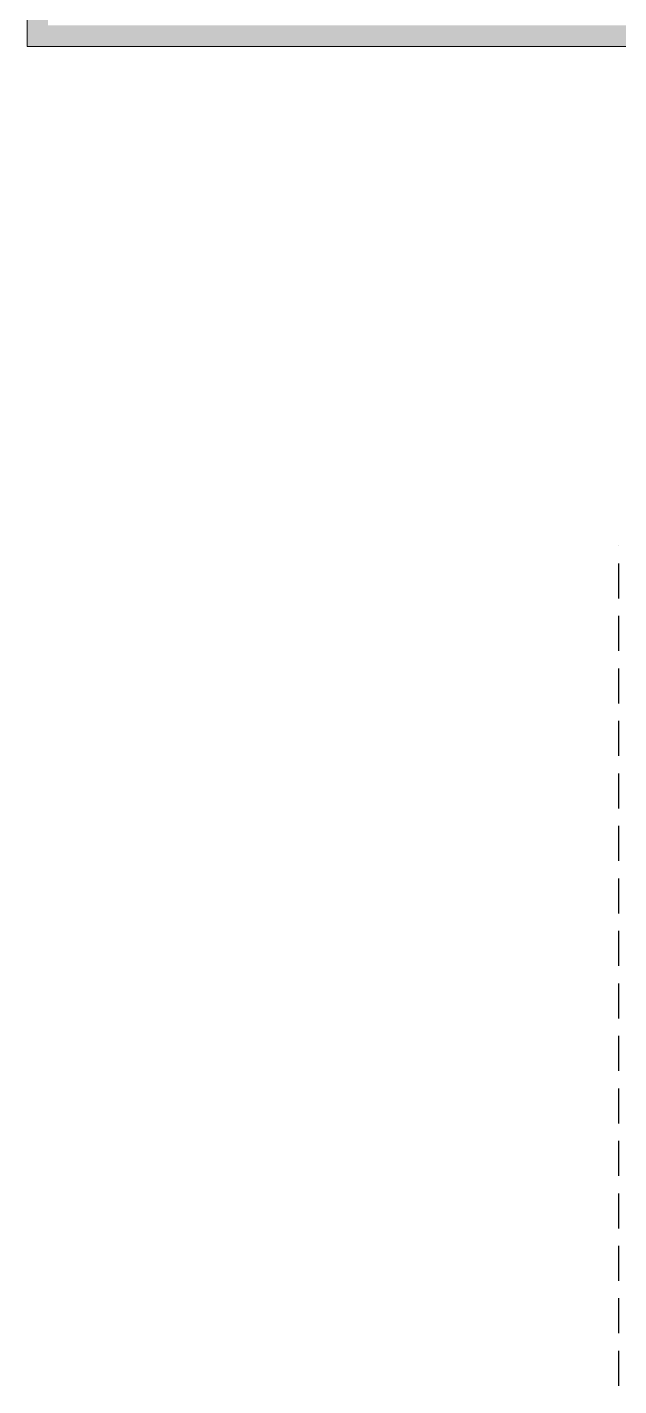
# Model space of a CAD drawing. Header units: metres. Extents: x 51 to 18146, y -212 to 18074.
# Drawn here: x 53.37 to 57.59, y 351.71 to 361.41 of the extents above; entities that cross this region are included whole.
import ezdxf

# ---------------------------------------------------------------- set-up
doc = ezdxf.new("R2010")
doc.units = ezdxf.units.M
doc.linetypes.add('HIDDEN', pattern=[0.375, 0.25, -0.125])
doc.layers.add('AY', color=1, linetype='Continuous')
doc.layers.add('P0 - Paredes', color=250, linetype='Continuous', lineweight=20)

msp = doc.modelspace()

# ---------------------------------------------------------------- hatches: boundary and pattern name
at = {"layer": 'P0 - Paredes'}
h = msp.add_hatch(color=256, dxfattribs=at)
h.dxf.hatch_style = 1
h.paths.add_polyline_path([(53.36744320543111, 367.3709832897782), (53.36781009985506, 361.2779757661223), (57.96192812544108, 361.2779757488966), (57.96241530928016, 361.4278038067817), (53.51715097434819, 361.4278038156033), (53.51727126190066, 367.2211552290917), (56.11429086662829, 367.2211552197933), (56.11429085174203, 362.6863594659567), (56.26411890263856, 362.6863594636321), (56.26411892311275, 367.3709832651019)])

# ---------------------------------------------------------------- linework, layer by layer
at = {"layer": 'AY', "color": 0, "linetype": 'HIDDEN'}
msp.add_line((57.59436682507195, 351.7095789272697), (57.59436682507195, 357.7095789273707), dxfattribs=at)
at = {"layer": 'P0 - Paredes'}
msp.add_line((53.36744471429288, 361.277975768447), (53.36744320727884, 367.370983290732), dxfattribs=at)
msp.add_lwpolyline([(53.36744471615553, 361.2779757661223), (53.36744471615553, 361.2779757661223), (57.96217172014713, 361.2779757484198)], dxfattribs=at)

doc.saveas('drawing.dxf')
